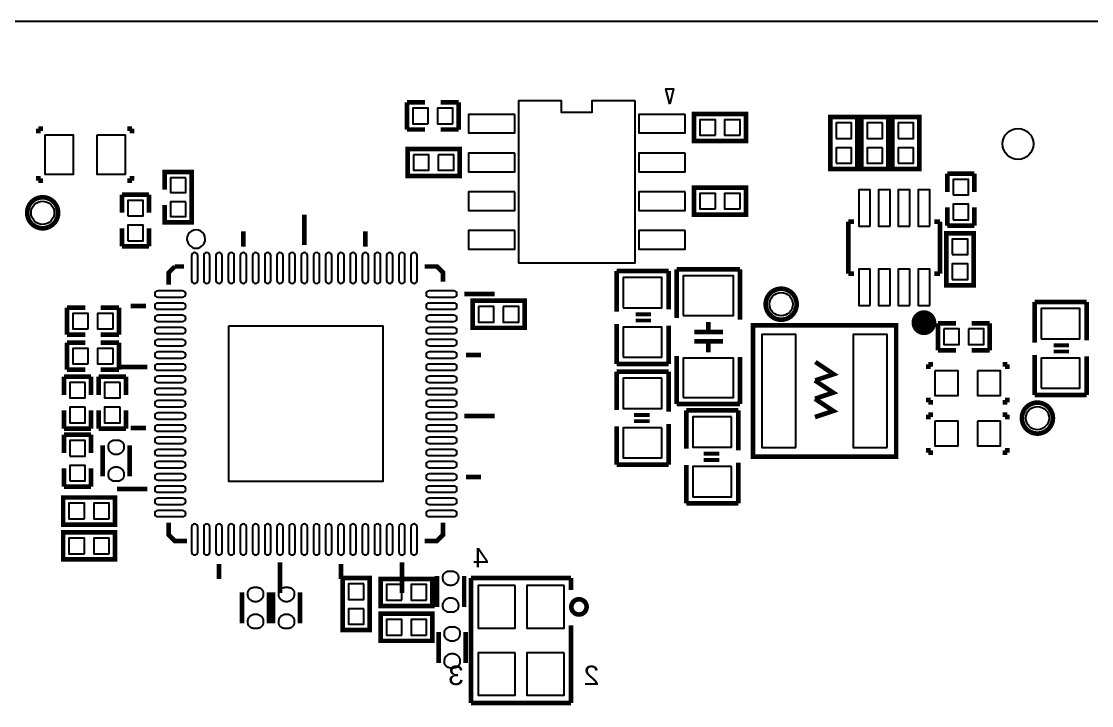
# Model space of a CAD drawing. Extents: x 0 to 100, y 0 to 100.
# Drawn here: x 40.45 to 75.56, y 77.57 to 100 of the extents above; entities that cross this region are included whole.
import ezdxf

# ---------------------------------------------------------------- set-up
doc = ezdxf.new("R2010")
doc.units = 0
for name, color, linetype in [('BG_OUTLINE', 254, 'CONTINUOUS'), ('PG_SILKSCREEN_BOTTOM', 201, 'CONTINUOUS'), ('PIN_BOTTOM', 1, 'CONTINUOUS')]:
    doc.layers.add(name, color=color, linetype=linetype)

msp = doc.modelspace()

# ---------------------------------------------------------------- linework, layer by layer
at = {"layer": 'BG_OUTLINE'}
msp.add_lwpolyline([(2.54, 0), (97.460003, 0, 0.414214), (100.000003, 2.54), (100.000003, 97.460003, 0.414214), (97.460003, 100.000003), (2.54, 100.000003, 0.414214), (0, 97.460003), (0, 2.54, 0.414214), (2.54, 0)], format="xyb", dxfattribs=at)
at = {"layer": 'PG_SILKSCREEN_BOTTOM'}
for points in [[(61.722, 97.282), (61.595, 97.79), (61.849, 97.79)], [(60.579, 97.409), (60.579, 92.075), (56.769, 92.075), (56.769, 97.409), (58.166, 97.409), (58.166, 97.028), (59.182, 97.028), (59.182, 97.409)]]:
    msp.add_lwpolyline(points, close=True, dxfattribs=at)
for points, const_width in [([(53.0987, 96.4565), (53.0987, 97.3455)], 0.1524), ([(53.0987, 97.3455), (53.6956, 97.3455)], 0.1524), ([(54.2036, 97.3455), (54.8005, 97.3455)], 0.1524), ([(54.8005, 97.3455), (54.8005, 96.4565)], 0.1524), ([(62.5221, 96.9645), (62.5221, 96.0755), (64.2239, 96.0755), (64.2239, 96.9645), (62.5221, 96.9645)], 0.1524), ([(67.8815, 96.8629), (66.9925, 96.8629), (66.9925, 95.1611), (67.8815, 95.1611), (67.8815, 96.8629)], 0.1524), ([(68.0085, 95.1611), (68.8975, 95.1611), (68.8975, 96.8629), (68.0085, 96.8629), (68.0085, 95.1611)], 0.1524), ([(69.9135, 96.8629), (69.0245, 96.8629), (69.0245, 95.1611), (69.9135, 95.1611), (69.9135, 96.8629)], 0.1524), ([(41.0083, 96.3295), (41.0083, 96.4819)], 0.1524), ([(41.0083, 96.4819), (41.1607, 96.4819)], 0.1524), ([(43.9293, 96.4819), (44.0817, 96.4819)], 0.1524), ([(44.0817, 96.4819), (44.0817, 96.3295)], 0.1524), ([(53.6956, 96.4565), (53.0987, 96.4565)], 0.1524), ([(54.8005, 96.4565), (54.2036, 96.4565)], 0.1524), ([(54.8259, 94.9325), (54.8259, 95.8215), (53.1241, 95.8215), (53.1241, 94.9325), (54.8259, 94.9325)], 0.1524), ([(41.0083, 94.7801), (41.0083, 94.9325)], 0.1524), ([(41.1607, 94.7801), (41.0083, 94.7801)], 0.1524), ([(44.0817, 94.7801), (43.9293, 94.7801)], 0.1524), ([(44.0817, 94.9325), (44.0817, 94.7801)], 0.1524), ([(45.148449, 93.980051), (45.148449, 93.408551), (46.037449, 93.408551), (46.037449, 95.059551), (45.148449, 95.059551), (45.148449, 94.488051)], 0.1524), ([(70.8279, 94.4118), (70.8279, 95.0087)], 0.1524), ([(70.8279, 95.0087), (71.7169, 95.0087)], 0.1524), ([(71.7169, 95.0087), (71.7169, 94.4118)], 0.1524), ([(62.5221, 94.5515), (62.5221, 93.6625), (64.2239, 93.6625), (64.2239, 94.5515), (62.5221, 94.5515)], 0.1524), ([(43.7515, 93.726), (43.7515, 94.3229)], 0.1524), ([(43.7515, 94.3229), (44.6405, 94.3229)], 0.1524), ([(44.6405, 94.3229), (44.6405, 93.726)], 0.1524), ([(70.8279, 93.3069), (70.8279, 93.9038)], 0.1524), ([(71.7169, 93.9038), (71.7169, 93.3069)], 0.1524), ([(49.733987, 92.66489), (49.733987, 93.664989)], 0.1524), ([(67.587901, 93.432909), (67.587901, 91.733091)], 0.1524), ([(67.769994, 93.432909), (67.587901, 93.432909)], 0.1524), ([(70.588099, 93.432909), (70.406006, 93.432909)], 0.1524), ([(70.588099, 91.733091), (70.588099, 93.432909)], 0.1524), ([(43.7515, 92.6211), (43.7515, 93.218)], 0.1524), ([(44.6405, 93.218), (44.6405, 92.6211)], 0.1524), ([(47.733991, 92.615207), (47.733991, 93.115105)], 0.1524), ([(51.734009, 92.615207), (51.734009, 93.115105)], 0.1524), ([(71.6915, 93.0529), (70.8025, 93.0529), (70.8025, 91.3511), (71.6915, 91.3511), (71.6915, 93.0529)], 0.1524), ([(71.7169, 93.3069), (70.8279, 93.3069)], 0.1524), ([(44.6405, 92.6211), (43.7515, 92.6211)], 0.1524), ([(45.283907, 91.364892), (45.283907, 91.764993), (45.484009, 91.965094)], 0.1524), ([(45.484009, 91.965094), (45.784008, 91.965094)], 0.1524), ([(53.683891, 91.965094), (54.083991, 91.965094), (54.284093, 91.764993), (54.284093, 91.464994)], 0.1524), ([(59.9821, 91.821), (59.9821, 90.4875)], 0.1524), ([(61.6839, 91.821), (59.9821, 91.821)], 0.1524), ([(61.6839, 91.821), (61.6839, 90.5637)], 0.1524), ([(61.9506, 91.8718), (64.0334, 91.8718)], 0.1524), ([(61.9506, 91.8718), (61.9506, 90.2716)], 0.1524), ([(64.0334, 91.8718), (64.0334, 90.2208)], 0.1524), ([(67.587901, 91.733091), (67.769994, 91.733091)], 0.1524), ([(70.406006, 91.733091), (70.588099, 91.733091)], 0.1524), ([(54.983888, 91.064893), (55.983911, 91.064893)], 0.1524), ([(41.9481, 89.7255), (41.9481, 90.6145)], 0.1524), ([(41.9481, 90.6145), (42.545, 90.6145)], 0.1524), ([(43.053, 90.6145), (43.6499, 90.6145)], 0.1524), ([(43.6499, 90.6145), (43.6499, 89.7255)], 0.1524), ([(44.534099, 90.664894), (44.033897, 90.664894)], 0.1524), ([(56.9595, 89.9541), (56.9595, 90.8431), (55.2577, 90.8431), (55.2577, 89.9541), (56.9595, 89.9541)], 0.1524), ([(73.6981, 90.805), (73.6981, 89.4715)], 0.1524), ([(75.3999, 90.805), (73.6981, 90.805)], 0.1524), ([(75.3999, 90.805), (75.3999, 89.5477)], 0.1524), ([(60.6044, 90.3986), (61.1124, 90.3986)], 0.127), ([(61.1124, 90.1954), (60.6044, 90.1954)], 0.127), ([(59.9821, 88.773), (59.9821, 90.0811)], 0.1524), ([(61.6839, 88.773), (61.6839, 90.0303)], 0.1524), ([(62.992, 89.8144), (62.992, 90.1446)], 0.1524), ([(64.902105, 90.03411), (64.451992, 90.03411), (64.451992, 85.73389), (69.152008, 85.73389), (69.152008, 90.03411), (64.851991, 90.03411)], 0.150089), ([(70.5231, 89.217449), (70.5231, 90.106449)], 0.1524), ([(70.5231, 90.106449), (71.12, 90.106449)], 0.1524), ([(71.628, 90.106449), (72.2249, 90.106449)], 0.1524), ([(72.2249, 90.106449), (72.2249, 89.217449)], 0.1524), ([(42.545, 89.7255), (41.9481, 89.7255)], 0.1524), ([(41.9481, 88.5825), (41.9481, 89.4715)], 0.1524), ([(41.9481, 89.4715), (42.545, 89.4715)], 0.1524), ([(43.6499, 89.7255), (43.053, 89.7255)], 0.1524), ([(43.053, 89.4715), (43.6499, 89.4715)], 0.1524), ([(43.6499, 89.4715), (43.6499, 88.5825)], 0.1524), ([(63.4746, 89.8144), (62.5348, 89.8144)], 0.1524), ([(63.4746, 89.5096), (62.5348, 89.5096)], 0.1524), ([(62.992, 89.5096), (62.992, 89.154)], 0.1524), ([(71.12, 89.217449), (70.5231, 89.217449)], 0.1524), ([(72.2249, 89.217449), (71.628, 89.217449)], 0.1524), ([(74.3204, 89.3826), (74.8284, 89.3826)], 0.127), ([(74.8284, 89.1794), (74.3204, 89.1794)], 0.127), ([(55.033901, 89.064897), (55.534103, 89.064897)], 0.1524), ([(61.6839, 88.773), (59.9821, 88.773)], 0.1524), ([(61.9506, 87.4522), (61.9506, 89.027)], 0.1524), ([(64.0334, 87.4522), (64.0334, 89.0016)], 0.1524), ([(66.502001, 88.834011), (67.101999, 88.43391), (66.502001, 88.234012)], 0.150089), ([(73.6981, 87.757), (73.6981, 89.0651)], 0.1524), ([(75.3999, 87.757), (75.3999, 89.0143)], 0.1524), ([(42.545, 88.5825), (41.9481, 88.5825)], 0.1524), ([(43.6499, 88.5825), (43.053, 88.5825)], 0.1524), ([(44.584112, 88.664898), (43.584089, 88.664898)], 0.1524), ([(59.9821, 88.519), (59.9821, 87.2617)], 0.1524), ([(59.9821, 88.519), (61.6839, 88.519)], 0.1524), ([(61.6839, 88.519), (61.6839, 87.2109)], 0.1524), ([(70.2056, 88.6079), (70.2056, 88.7603)], 0.1524), ([(70.2056, 88.7603), (70.358, 88.7603)], 0.1524), ([(72.7964, 88.7603), (72.644, 88.7603)], 0.1524), ([(72.7964, 88.6079), (72.7964, 88.7603)], 0.1524), ([(41.8465, 87.757), (41.8465, 88.3539)], 0.1524), ([(41.8465, 88.3539), (42.7355, 88.3539)], 0.1524), ([(42.7355, 88.3539), (42.7355, 87.757)], 0.1524), ([(42.9895, 87.757), (42.9895, 88.3539)], 0.1524), ([(42.9895, 88.3539), (43.8785, 88.3539)], 0.1524), ([(43.8785, 88.3539), (43.8785, 87.757)], 0.1524), ([(66.48831, 88.228907), (67.088512, 87.828907), (66.48831, 87.628705)], 0.150089), ([(75.3999, 87.757), (73.6981, 87.757)], 0.1524), ([(64.0334, 87.4522), (61.9506, 87.4522)], 0.1524), ([(66.48831, 87.628705), (67.088512, 87.228705), (66.48831, 87.028807)], 0.150089), ([(70.2056, 87.6681), (70.2056, 87.5157)], 0.1524), ([(70.2056, 87.5157), (70.358, 87.5157)], 0.1524), ([(72.7964, 87.5157), (72.644, 87.5157)], 0.1524), ([(72.7964, 87.6681), (72.7964, 87.5157)], 0.1524), ([(41.8465, 86.6521), (41.8465, 87.249)], 0.1524), ([(42.7355, 87.249), (42.7355, 86.6521)], 0.1524), ([(42.9895, 86.6521), (42.9895, 87.249)], 0.1524), ([(43.8785, 87.249), (43.8785, 86.6521)], 0.1524), ([(54.983888, 87.065104), (55.983911, 87.065104)], 0.1524), ([(60.5536, 87.0966), (61.0616, 87.0966)], 0.127), ([(62.2681, 87.249), (62.2681, 85.9917)], 0.1524), ([(62.2681, 87.249), (63.9699, 87.249)], 0.1524), ([(63.9699, 87.249), (63.9699, 85.9409)], 0.1524), ([(70.2056, 86.9569), (70.2056, 87.1093)], 0.1524), ([(70.2056, 87.1093), (70.358, 87.1093)], 0.1524), ([(72.7964, 87.1093), (72.644, 87.1093)], 0.1524), ([(72.7964, 86.9569), (72.7964, 87.1093)], 0.1524), ([(44.534099, 86.665003), (44.033897, 86.665003)], 0.1524), ([(59.9821, 85.471), (59.9821, 86.7283)], 0.1524), ([(61.0616, 86.8934), (60.5536, 86.8934)], 0.127), ([(61.6839, 85.471), (61.6839, 86.8045)], 0.1524), ([(42.7355, 86.6521), (41.8465, 86.6521)], 0.1524), ([(41.8465, 85.852), (41.8465, 86.4489)], 0.1524), ([(41.8465, 86.4489), (42.7355, 86.4489)], 0.1524), ([(42.7355, 86.4489), (42.7355, 85.852)], 0.1524), ([(43.8785, 86.6521), (42.9895, 86.6521)], 0.1524), ([(43.1165, 86.106), (43.1165, 85.09)], 0.1524), ([(44.0055, 85.09), (44.0055, 86.106)], 0.1524), ([(70.2056, 86.0171), (70.2056, 85.8647)], 0.1524), ([(72.7964, 86.0171), (72.7964, 85.8647)], 0.1524), ([(62.8396, 85.8266), (63.3476, 85.8266)], 0.127), ([(63.3476, 85.6234), (62.8396, 85.6234)], 0.127), ([(70.2056, 85.8647), (70.358, 85.8647)], 0.1524), ([(72.7964, 85.8647), (72.644, 85.8647)], 0.1524), ([(41.8465, 84.7471), (41.8465, 85.344)], 0.1524), ([(42.7355, 85.344), (42.7355, 84.7471)], 0.1524), ([(59.9821, 85.471), (61.6839, 85.471)], 0.1524), ([(62.2681, 84.201), (62.2681, 85.4583)], 0.1524), ([(63.9699, 84.201), (63.9699, 85.5345)], 0.1524), ([(55.033901, 85.065108), (55.534103, 85.065108)], 0.1524), ([(42.7355, 84.7471), (41.8465, 84.7471)], 0.1524), ([(44.584112, 84.665007), (43.584089, 84.665007)], 0.1524), ([(41.8211, 84.3915), (41.8211, 83.5025), (43.5229, 83.5025), (43.5229, 84.3915), (41.8211, 84.3915)], 0.1524), ([(62.2681, 84.201), (63.9699, 84.201)], 0.1524), ([(45.884109, 82.965011), (45.484009, 82.965011), (45.283907, 83.165112), (45.283907, 83.565213)], 0.1524), ([(54.284093, 83.565213), (54.284093, 83.165112), (54.083991, 82.965011), (53.683891, 82.965011)], 0.1524), ([(41.8211, 83.2485), (41.8211, 82.3595), (43.5229, 82.3595), (43.5229, 83.2485), (41.8211, 83.2485)], 0.1524), ([(46.934095, 82.215203), (46.934095, 81.714899)], 0.1524), ([(48.934091, 82.26519), (48.934091, 81.26509)], 0.1524), ([(50.934112, 82.215203), (50.934112, 81.714899)], 0.1524), ([(52.934108, 82.26519), (52.934108, 81.26509)], 0.1524), ([(50.9905, 80.0481), (51.8795, 80.0481), (51.8795, 81.7499), (50.9905, 81.7499), (50.9905, 80.0481)], 0.1524), ([(54.0893, 81.8134), (54.0893, 80.7974)], 0.1524), ([(54.9783, 80.7974), (54.9783, 81.8134)], 0.1524), ([(58.485253, 81.755209), (55.205046, 81.755209)], 0.1524), ([(55.205046, 81.755209), (55.205046, 77.655191)], 0.1524), ([(58.485253, 81.355209), (58.485253, 81.755209)], 0.1524), ([(52.2351, 81.7245), (52.2351, 80.8355), (53.9369, 80.8355), (53.9369, 81.7245), (52.2351, 81.7245)], 0.1524), ([(47.6885, 81.28), (47.6885, 80.264)], 0.1524), ([(48.5775, 80.264), (48.5775, 81.28)], 0.1524), ([(48.7045, 81.28), (48.7045, 80.264)], 0.1524), ([(49.5935, 80.264), (49.5935, 81.28)], 0.1524), ([(52.2351, 80.5815), (52.2351, 79.6925), (53.9369, 79.6925), (53.9369, 80.5815), (52.2351, 80.5815)], 0.1524), ([(54.1401, 79.9846), (54.1401, 78.9686)], 0.1524), ([(55.0291, 78.9686), (55.0291, 79.9846)], 0.1524), ([(58.485253, 77.655191), (58.485253, 80.205301)], 0.1524), ([(55.205046, 77.655191), (58.485253, 77.655191)], 0.1524)]:
    msp.add_lwpolyline(points, dxfattribs=dict(at, const_width=const_width))
for points, const_width in [([(41.656, 93.726, 1), (40.64, 93.726, 1), (41.656, 93.726)], 0.1524), ([(65.8876, 90.7288, 1), (64.8716, 90.7288, 1), (65.8876, 90.7288)], 0.1524), ([(70.266103, 90.123289, -1.00001), (69.859906, 90.123315, -0.99999), (70.266103, 90.123289)], 0.4064), ([(74.295, 86.995, 1), (73.279, 86.995, 1), (74.295, 86.995)], 0.1524), ([(58.995259, 80.805274, 1), (58.494879, 80.805274, 1), (58.995259, 80.805274)], 0.1524)]:
    msp.add_lwpolyline(points, format="xyb", dxfattribs=dict(at, const_width=const_width))
msp.add_lwpolyline([(46.484007, 92.864991, 1), (45.883993, 92.865114, 1)], format="xyb", close=True, dxfattribs=at)
at = {"layer": 'PIN_BOTTOM'}
for points in [[(53.7972, 96.647), (53.7972, 97.155), (53.2892, 97.155), (53.2892, 96.647)], [(54.61, 96.647), (54.61, 97.155), (54.102, 97.155), (54.102, 96.647)], [(56.642, 96.9518), (55.118, 96.9518), (55.118, 96.3422), (56.642, 96.3422)], [(62.23, 96.9518), (60.706, 96.9518), (60.706, 96.3422), (62.23, 96.3422)], [(63.2206, 96.266), (63.2206, 96.774), (62.7126, 96.774), (62.7126, 96.266)], [(64.0334, 96.266), (64.0334, 96.774), (63.5254, 96.774), (63.5254, 96.266)], [(67.183, 96.1644), (67.691, 96.1644), (67.691, 96.6724), (67.183, 96.6724)], [(68.707, 96.6724), (68.199, 96.6724), (68.199, 96.1644), (68.707, 96.1644)], [(69.215, 96.1644), (69.723, 96.1644), (69.723, 96.6724), (69.215, 96.6724)], [(41.2242, 96.266), (41.2242, 94.996), (42.164, 94.996), (42.164, 96.266)], [(42.926, 96.266), (42.926, 94.996), (43.8658, 94.996), (43.8658, 96.266)], [(53.3146, 95.631), (53.3146, 95.123), (53.8226, 95.123), (53.8226, 95.631)], [(54.1274, 95.631), (54.1274, 95.123), (54.6354, 95.123), (54.6354, 95.631)], [(56.642, 95.6818), (55.118, 95.6818), (55.118, 95.0722), (56.642, 95.0722)], [(62.23, 95.6818), (60.706, 95.6818), (60.706, 95.0722), (62.23, 95.0722)], [(67.183, 95.3516), (67.691, 95.3516), (67.691, 95.8596), (67.183, 95.8596)], [(68.707, 95.8596), (68.199, 95.8596), (68.199, 95.3516), (68.707, 95.3516)], [(69.215, 95.3516), (69.723, 95.3516), (69.723, 95.8596), (69.215, 95.8596)], [(45.846949, 94.869051), (45.338949, 94.869051), (45.338949, 94.386451), (45.846949, 94.386451)], [(71.0184, 94.3102), (71.5264, 94.3102), (71.5264, 94.8182), (71.0184, 94.8182)], [(68.303394, 93.286097), (68.303394, 94.479897), (67.922394, 94.479897), (67.922394, 93.286097)], [(68.953405, 93.286097), (68.953405, 94.479897), (68.572405, 94.479897), (68.572405, 93.286097)], [(69.603595, 93.286097), (69.603595, 94.479897), (69.222595, 94.479897), (69.222595, 93.286097)], [(70.253606, 93.286097), (70.253606, 94.479897), (69.872606, 94.479897), (69.872606, 93.286097)], [(43.942, 93.6244), (44.45, 93.6244), (44.45, 94.1324), (43.942, 94.1324)], [(56.642, 94.4118), (55.118, 94.4118), (55.118, 93.8022), (56.642, 93.8022)], [(62.23, 94.4118), (60.706, 94.4118), (60.706, 93.8022), (62.23, 93.8022)], [(63.2206, 93.853), (63.2206, 94.361), (62.7126, 94.361), (62.7126, 93.853)], [(64.0334, 93.853), (64.0334, 94.361), (63.5254, 94.361), (63.5254, 93.853)], [(45.846949, 94.081651), (45.338949, 94.081651), (45.338949, 93.599051), (45.846949, 93.599051)], [(71.0184, 93.4974), (71.5264, 93.4974), (71.5264, 94.0054), (71.0184, 94.0054)], [(43.942, 92.8116), (44.45, 92.8116), (44.45, 93.3196), (43.942, 93.3196)], [(56.642, 93.1418), (55.118, 93.1418), (55.118, 92.5322), (56.642, 92.5322)], [(62.23, 93.1418), (60.706, 93.1418), (60.706, 92.5322), (62.23, 92.5322)], [(70.993, 92.3544), (71.501, 92.3544), (71.501, 92.8624), (70.993, 92.8624)], [(70.993, 91.5416), (71.501, 91.5416), (71.501, 92.0496), (70.993, 92.0496)], [(62.1665, 90.3605), (63.8175, 90.3605), (63.8175, 91.6559), (62.1665, 91.6559)], [(68.303394, 90.686103), (68.303394, 91.879903), (67.922394, 91.879903), (67.922394, 90.686103)], [(68.953405, 90.686103), (68.953405, 91.879903), (68.572405, 91.879903), (68.572405, 90.686103)], [(69.603595, 90.686103), (69.603595, 91.879903), (69.222595, 91.879903), (69.222595, 90.686103)], [(70.253606, 90.686103), (70.253606, 91.879903), (69.872606, 91.879903), (69.872606, 90.686103)], [(60.198, 90.6145), (61.468, 90.6145), (61.468, 91.6051), (60.198, 91.6051)], [(55.4482, 90.6526), (55.4482, 90.1446), (55.9562, 90.1446), (55.9562, 90.6526)], [(56.261, 90.6526), (56.261, 90.1446), (56.769, 90.1446), (56.769, 90.6526)], [(42.6466, 89.916), (42.6466, 90.424), (42.1386, 90.424), (42.1386, 89.916)], [(43.4594, 89.916), (43.4594, 90.424), (42.9514, 90.424), (42.9514, 89.916)], [(73.914, 89.5985), (75.184, 89.5985), (75.184, 90.5891), (73.914, 90.5891)], [(47.244, 90.005103), (47.244, 84.925103), (52.324, 84.925103), (52.324, 90.005103)], [(60.198, 88.9889), (61.468, 88.9889), (61.468, 89.9795), (60.198, 89.9795)], [(70.7136, 89.915949), (70.7136, 89.407949), (71.2216, 89.407949), (71.2216, 89.915949)], [(71.5264, 89.915949), (71.5264, 89.407949), (72.0344, 89.407949), (72.0344, 89.915949)], [(65.860701, 86.0298), (65.860701, 89.7382), (64.743101, 89.7382), (64.743101, 86.0298)], [(68.860899, 86.0298), (68.860899, 89.7382), (67.743299, 89.7382), (67.743299, 86.0298)], [(42.6466, 88.773), (42.6466, 89.281), (42.1386, 89.281), (42.1386, 88.773)], [(43.4594, 88.773), (43.4594, 89.281), (42.9514, 89.281), (42.9514, 88.773)], [(62.1665, 87.6681), (63.8175, 87.6681), (63.8175, 88.9635), (62.1665, 88.9635)], [(73.914, 87.9729), (75.184, 87.9729), (75.184, 88.9635), (73.914, 88.9635)], [(70.4215, 88.5444), (70.4215, 87.7316), (71.1835, 87.7316), (71.1835, 88.5444)], [(71.8185, 88.5444), (71.8185, 87.7316), (72.5805, 87.7316), (72.5805, 88.5444)], [(42.545, 88.1634), (42.037, 88.1634), (42.037, 87.6554), (42.545, 87.6554)], [(43.688, 88.1634), (43.18, 88.1634), (43.18, 87.6554), (43.688, 87.6554)], [(61.468, 88.3031), (60.198, 88.3031), (60.198, 87.3125), (61.468, 87.3125)], [(42.545, 87.3506), (42.037, 87.3506), (42.037, 86.8426), (42.545, 86.8426)], [(43.688, 87.3506), (43.18, 87.3506), (43.18, 86.8426), (43.688, 86.8426)], [(63.754, 87.0331), (62.484, 87.0331), (62.484, 86.0425), (63.754, 86.0425)], [(70.4215, 86.8934), (70.4215, 86.0806), (71.1835, 86.0806), (71.1835, 86.8934)], [(71.8185, 86.8934), (71.8185, 86.0806), (72.5805, 86.0806), (72.5805, 86.8934)], [(61.468, 86.6775), (60.198, 86.6775), (60.198, 85.6869), (61.468, 85.6869)], [(42.037, 85.7504), (42.545, 85.7504), (42.545, 86.2584), (42.037, 86.2584)], [(43.814695, 86.080498), (43.815991, 86.056394), (43.814695, 86.032492), (43.811698, 86.008693), (43.806389, 85.984994), (43.798693, 85.962211), (43.789295, 85.940087), (43.777891, 85.919005), (43.764708, 85.898888), (43.749493, 85.880092), (43.733009, 85.862592), (43.714695, 85.846895), (43.695112, 85.832899), (43.672303, 85.821495), (43.648401, 85.8123), (43.623713, 85.805493), (43.598592, 85.80059), (43.573192, 85.798406), (43.547792, 85.798406), (43.522392, 85.80059), (43.497195, 85.805493), (43.472608, 85.8123), (43.448707, 85.821495), (43.425897, 85.832899), (43.406111, 85.846387), (43.387493, 85.861601), (43.3705, 85.878594), (43.355311, 85.89739), (43.341798, 85.917202), (43.330393, 85.938589), (43.320995, 85.960687), (43.313909, 85.983496), (43.309007, 86.007092), (43.306492, 86.030994), (43.306213, 86.055098), (43.306009, 86.076993), (43.308295, 86.098609), (43.312588, 86.119894), (43.319192, 86.140493), (43.328107, 86.16061), (43.338801, 86.179406), (43.351501, 86.196907), (43.365903, 86.213112), (43.382209, 86.227895), (43.39971, 86.240595), (43.418506, 86.251491), (43.438293, 86.260407), (43.459095, 86.267188), (43.480507, 86.271608), (43.502097, 86.273792), (43.618709, 86.273792), (43.639994, 86.271811), (43.661101, 86.267188), (43.681599, 86.26061), (43.701208, 86.251999), (43.720004, 86.241306), (43.737505, 86.228911), (43.753507, 86.214687), (43.76801, 86.19871), (43.78071, 86.181387), (43.791607, 86.162794), (43.800801, 86.143287), (43.807609, 86.122993), (43.812206, 86.101911)], [(42.037, 84.9376), (42.545, 84.9376), (42.545, 85.4456), (42.037, 85.4456)], [(43.307305, 85.115502), (43.306009, 85.139606), (43.307305, 85.163508), (43.310302, 85.187307), (43.315611, 85.211006), (43.323307, 85.233789), (43.332705, 85.255913), (43.344109, 85.276995), (43.357292, 85.297112), (43.372507, 85.315908), (43.388991, 85.333408), (43.407305, 85.349105), (43.426888, 85.363101), (43.449697, 85.374505), (43.473599, 85.3837), (43.498287, 85.390507), (43.523408, 85.39541), (43.548808, 85.397594), (43.574208, 85.397594), (43.599608, 85.39541), (43.624805, 85.390507), (43.649392, 85.3837), (43.673293, 85.374505), (43.696103, 85.363101), (43.715889, 85.349613), (43.734507, 85.334399), (43.7515, 85.317406), (43.766689, 85.29861), (43.780202, 85.278798), (43.791607, 85.257411), (43.801005, 85.235313), (43.808091, 85.212504), (43.812993, 85.188908), (43.815508, 85.165006), (43.815787, 85.140902), (43.815991, 85.119007), (43.813705, 85.097391), (43.809412, 85.076106), (43.802808, 85.055507), (43.793893, 85.03539), (43.783199, 85.016594), (43.770499, 84.999093), (43.756097, 84.982888), (43.739791, 84.968105), (43.72229, 84.955405), (43.703494, 84.944509), (43.683707, 84.935593), (43.662905, 84.928812), (43.641493, 84.924392), (43.619903, 84.922208), (43.503291, 84.922208), (43.482006, 84.924189), (43.460899, 84.928812), (43.440401, 84.93539), (43.420792, 84.944001), (43.401996, 84.954694), (43.384495, 84.967089), (43.368493, 84.981313), (43.35399, 84.99729), (43.34129, 85.014613), (43.330393, 85.033206), (43.321199, 85.052713), (43.314391, 85.073007), (43.309794, 85.094089)], [(63.754, 85.4075), (62.484, 85.4075), (62.484, 84.4169), (63.754, 84.4169)], [(42.5196, 83.693), (42.5196, 84.201), (42.0116, 84.201), (42.0116, 83.693)], [(43.3324, 83.693), (43.3324, 84.201), (42.8244, 84.201), (42.8244, 83.693)], [(42.5196, 82.55), (42.5196, 83.058), (42.0116, 83.058), (42.0116, 82.55)], [(43.3324, 82.55), (43.3324, 83.058), (42.8244, 83.058), (42.8244, 82.55)], [(54.787495, 81.787898), (54.788791, 81.763794), (54.787495, 81.739892), (54.784498, 81.716093), (54.779189, 81.692394), (54.771493, 81.669611), (54.762095, 81.647487), (54.750691, 81.626405), (54.737508, 81.606288), (54.722293, 81.587492), (54.705809, 81.569992), (54.687495, 81.554295), (54.667912, 81.540299), (54.645103, 81.528895), (54.621201, 81.5197), (54.596513, 81.512893), (54.571392, 81.50799), (54.545992, 81.505806), (54.520592, 81.505806), (54.495192, 81.50799), (54.469995, 81.512893), (54.445408, 81.5197), (54.421507, 81.528895), (54.398697, 81.540299), (54.378911, 81.553787), (54.360293, 81.569001), (54.3433, 81.585994), (54.328111, 81.60479), (54.314598, 81.624602), (54.303193, 81.645989), (54.293795, 81.668087), (54.286709, 81.690896), (54.281807, 81.714492), (54.279292, 81.738394), (54.279013, 81.762498), (54.278809, 81.784393), (54.281095, 81.806009), (54.285388, 81.827294), (54.291992, 81.847893), (54.300907, 81.86801), (54.311601, 81.886806), (54.324301, 81.904307), (54.338703, 81.920512), (54.355009, 81.935295), (54.37251, 81.947995), (54.391306, 81.958891), (54.411093, 81.967807), (54.431895, 81.974588), (54.453307, 81.979008), (54.474897, 81.981192), (54.591509, 81.981192), (54.612794, 81.979211), (54.633901, 81.974588), (54.654399, 81.96801), (54.674008, 81.959399), (54.692804, 81.948706), (54.710305, 81.936311), (54.726307, 81.922087), (54.74081, 81.90611), (54.75351, 81.888787), (54.764407, 81.870194), (54.773601, 81.850687), (54.780409, 81.830393), (54.785006, 81.809311)], [(51.689, 81.5594), (51.181, 81.5594), (51.181, 81.0514), (51.689, 81.0514)], [(52.9336, 81.026), (52.9336, 81.534), (52.4256, 81.534), (52.4256, 81.026)], [(53.7464, 81.026), (53.7464, 81.534), (53.2384, 81.534), (53.2384, 81.026)], [(56.654649, 81.503799), (55.435449, 81.503799), (55.435449, 80.106799), (56.654649, 80.106799)], [(58.254849, 81.503799), (57.035649, 81.503799), (57.035649, 80.106799), (58.254849, 80.106799)], [(48.386695, 81.254498), (48.387991, 81.230394), (48.386695, 81.206492), (48.383698, 81.182693), (48.378389, 81.158994), (48.370693, 81.136211), (48.361295, 81.114087), (48.349891, 81.093005), (48.336708, 81.072888), (48.321493, 81.054092), (48.305009, 81.036592), (48.286695, 81.020895), (48.267112, 81.006899), (48.244303, 80.995495), (48.220401, 80.9863), (48.195713, 80.979493), (48.170592, 80.97459), (48.145192, 80.972406), (48.119792, 80.972406), (48.094392, 80.97459), (48.069195, 80.979493), (48.044608, 80.9863), (48.020707, 80.995495), (47.997897, 81.006899), (47.978111, 81.020387), (47.959493, 81.035601), (47.9425, 81.052594), (47.927311, 81.07139), (47.913798, 81.091202), (47.902393, 81.112589), (47.892995, 81.134687), (47.885909, 81.157496), (47.881007, 81.181092), (47.878492, 81.204994), (47.878213, 81.229098), (47.878009, 81.250993), (47.880295, 81.272609), (47.884588, 81.293894), (47.891192, 81.314493), (47.900107, 81.33461), (47.910801, 81.353406), (47.923501, 81.370907), (47.937903, 81.387112), (47.954209, 81.401895), (47.97171, 81.414595), (47.990506, 81.425491), (48.010293, 81.434407), (48.031095, 81.441188), (48.052507, 81.445608), (48.074097, 81.447792), (48.190709, 81.447792), (48.211994, 81.445811), (48.233101, 81.441188), (48.253599, 81.43461), (48.273208, 81.425999), (48.292004, 81.415306), (48.309505, 81.402911), (48.325507, 81.388687), (48.34001, 81.37271), (48.35271, 81.355387), (48.363607, 81.336794), (48.372801, 81.317287), (48.379609, 81.296993), (48.384206, 81.275911)], [(49.402695, 81.254498), (49.403991, 81.230394), (49.402695, 81.206492), (49.399698, 81.182693), (49.394389, 81.158994), (49.386693, 81.136211), (49.377295, 81.114087), (49.365891, 81.093005), (49.352708, 81.072888), (49.337493, 81.054092), (49.321009, 81.036592), (49.302695, 81.020895), (49.283112, 81.006899), (49.260303, 80.995495), (49.236401, 80.9863), (49.211713, 80.979493), (49.186592, 80.97459), (49.161192, 80.972406), (49.135792, 80.972406), (49.110392, 80.97459), (49.085195, 80.979493), (49.060608, 80.9863), (49.036707, 80.995495), (49.013897, 81.006899), (48.994111, 81.020387), (48.975493, 81.035601), (48.9585, 81.052594), (48.943311, 81.07139), (48.929798, 81.091202), (48.918393, 81.112589), (48.908995, 81.134687), (48.901909, 81.157496), (48.897007, 81.181092), (48.894492, 81.204994), (48.894213, 81.229098), (48.894009, 81.250993), (48.896295, 81.272609), (48.900588, 81.293894), (48.907192, 81.314493), (48.916107, 81.33461), (48.926801, 81.353406), (48.939501, 81.370907), (48.953903, 81.387112), (48.970209, 81.401895), (48.98771, 81.414595), (49.006506, 81.425491), (49.026293, 81.434407), (49.047095, 81.441188), (49.068507, 81.445608), (49.090097, 81.447792), (49.206709, 81.447792), (49.227994, 81.445811), (49.249101, 81.441188), (49.269599, 81.43461), (49.289208, 81.425999), (49.308004, 81.415306), (49.325505, 81.402911), (49.341507, 81.388687), (49.35601, 81.37271), (49.36871, 81.355387), (49.379607, 81.336794), (49.388801, 81.317287), (49.395609, 81.296993), (49.400206, 81.275911)], [(54.280105, 80.822902), (54.278809, 80.847006), (54.280105, 80.870908), (54.283102, 80.894707), (54.288411, 80.918406), (54.296107, 80.941189), (54.305505, 80.963313), (54.316909, 80.984395), (54.330092, 81.004512), (54.345307, 81.023308), (54.361791, 81.040808), (54.380105, 81.056505), (54.399688, 81.070501), (54.422497, 81.081905), (54.446399, 81.0911), (54.471087, 81.097907), (54.496208, 81.10281), (54.521608, 81.104994), (54.547008, 81.104994), (54.572408, 81.10281), (54.597605, 81.097907), (54.622192, 81.0911), (54.646093, 81.081905), (54.668903, 81.070501), (54.688689, 81.057013), (54.707307, 81.041799), (54.7243, 81.024806), (54.739489, 81.00601), (54.753002, 80.986198), (54.764407, 80.964811), (54.773805, 80.942713), (54.780891, 80.919904), (54.785793, 80.896308), (54.788308, 80.872406), (54.788587, 80.848302), (54.788791, 80.826407), (54.786505, 80.804791), (54.782212, 80.783506), (54.775608, 80.762907), (54.766693, 80.74279), (54.755999, 80.723994), (54.743299, 80.706493), (54.728897, 80.690288), (54.712591, 80.675505), (54.69509, 80.662805), (54.676294, 80.651909), (54.656507, 80.642993), (54.635705, 80.636212), (54.614293, 80.631792), (54.592703, 80.629608), (54.476091, 80.629608), (54.454806, 80.631589), (54.433699, 80.636212), (54.413201, 80.64279), (54.393592, 80.651401), (54.374796, 80.662094), (54.357295, 80.674489), (54.341293, 80.688713), (54.32679, 80.70469), (54.31409, 80.722013), (54.303193, 80.740606), (54.293999, 80.760113), (54.287191, 80.780407), (54.282594, 80.801489)], [(47.879305, 80.289502), (47.878009, 80.313606), (47.879305, 80.337508), (47.882302, 80.361307), (47.887611, 80.385006), (47.895307, 80.407789), (47.904705, 80.429913), (47.916109, 80.450995), (47.929292, 80.471112), (47.944507, 80.489908), (47.960991, 80.507408), (47.979305, 80.523105), (47.998888, 80.537101), (48.021697, 80.548505), (48.045599, 80.5577), (48.070287, 80.564507), (48.095408, 80.56941), (48.120808, 80.571594), (48.146208, 80.571594), (48.171608, 80.56941), (48.196805, 80.564507), (48.221392, 80.5577), (48.245293, 80.548505), (48.268103, 80.537101), (48.287889, 80.523613), (48.306507, 80.508399), (48.3235, 80.491406), (48.338689, 80.47261), (48.352202, 80.452798), (48.363607, 80.431411), (48.373005, 80.409313), (48.380091, 80.386504), (48.384993, 80.362908), (48.387508, 80.339006), (48.387787, 80.314902), (48.387991, 80.293007), (48.385705, 80.271391), (48.381412, 80.250106), (48.374808, 80.229507), (48.365893, 80.20939), (48.355199, 80.190594), (48.342499, 80.173093), (48.328097, 80.156888), (48.311791, 80.142105), (48.29429, 80.129405), (48.275494, 80.118509), (48.255707, 80.109593), (48.234905, 80.102812), (48.213493, 80.098392), (48.191903, 80.096208), (48.075291, 80.096208), (48.054006, 80.098189), (48.032899, 80.102812), (48.012401, 80.10939), (47.992792, 80.118001), (47.973996, 80.128694), (47.956495, 80.141089), (47.940493, 80.155313), (47.92599, 80.17129), (47.91329, 80.188613), (47.902393, 80.207206), (47.893199, 80.226713), (47.886391, 80.247007), (47.881794, 80.268089)], [(48.895305, 80.289502), (48.894009, 80.313606), (48.895305, 80.337508), (48.898302, 80.361307), (48.903611, 80.385006), (48.911307, 80.407789), (48.920705, 80.429913), (48.932109, 80.450995), (48.945292, 80.471112), (48.960507, 80.489908), (48.976991, 80.507408), (48.995305, 80.523105), (49.014888, 80.537101), (49.037697, 80.548505), (49.061599, 80.5577), (49.086287, 80.564507), (49.111408, 80.56941), (49.136808, 80.571594), (49.162208, 80.571594), (49.187608, 80.56941), (49.212805, 80.564507), (49.237392, 80.5577), (49.261293, 80.548505), (49.284103, 80.537101), (49.303889, 80.523613), (49.322507, 80.508399), (49.3395, 80.491406), (49.354689, 80.47261), (49.368202, 80.452798), (49.379607, 80.431411), (49.389005, 80.409313), (49.396091, 80.386504), (49.400993, 80.362908), (49.403508, 80.339006), (49.403787, 80.314902), (49.403991, 80.293007), (49.401705, 80.271391), (49.397412, 80.250106), (49.390808, 80.229507), (49.381893, 80.20939), (49.371199, 80.190594), (49.358499, 80.173093), (49.344097, 80.156888), (49.327791, 80.142105), (49.31029, 80.129405), (49.291494, 80.118509), (49.271707, 80.109593), (49.250905, 80.102812), (49.229493, 80.098392), (49.207903, 80.096208), (49.091291, 80.096208), (49.070006, 80.098189), (49.048899, 80.102812), (49.028401, 80.10939), (49.008792, 80.118001), (48.989996, 80.128694), (48.972495, 80.141089), (48.956493, 80.155313), (48.94199, 80.17129), (48.92929, 80.188613), (48.918393, 80.207206), (48.909199, 80.226713), (48.902391, 80.247007), (48.897794, 80.268089)], [(51.689, 80.7466), (51.181, 80.7466), (51.181, 80.2386), (51.689, 80.2386)], [(52.9336, 79.883), (52.9336, 80.391), (52.4256, 80.391), (52.4256, 79.883)], [(53.7464, 79.883), (53.7464, 80.391), (53.2384, 80.391), (53.2384, 79.883)], [(54.838295, 79.959098), (54.839591, 79.934994), (54.838295, 79.911092), (54.835298, 79.887293), (54.829989, 79.863594), (54.822293, 79.840811), (54.812895, 79.818687), (54.801491, 79.797605), (54.788308, 79.777488), (54.773093, 79.758692), (54.756609, 79.741192), (54.738295, 79.725495), (54.718712, 79.711499), (54.695903, 79.700095), (54.672001, 79.6909), (54.647313, 79.684093), (54.622192, 79.67919), (54.596792, 79.677006), (54.571392, 79.677006), (54.545992, 79.67919), (54.520795, 79.684093), (54.496208, 79.6909), (54.472307, 79.700095), (54.449497, 79.711499), (54.429711, 79.724987), (54.411093, 79.740201), (54.3941, 79.757194), (54.378911, 79.77599), (54.365398, 79.795802), (54.353993, 79.817189), (54.344595, 79.839287), (54.337509, 79.862096), (54.332607, 79.885692), (54.330092, 79.909594), (54.329813, 79.933698), (54.329609, 79.955593), (54.331895, 79.977209), (54.336188, 79.998494), (54.342792, 80.019093), (54.351707, 80.03921), (54.362401, 80.058006), (54.375101, 80.075507), (54.389503, 80.091712), (54.405809, 80.106495), (54.42331, 80.119195), (54.442106, 80.130091), (54.461893, 80.139007), (54.482695, 80.145788), (54.504107, 80.150208), (54.525697, 80.152392), (54.642309, 80.152392), (54.663594, 80.150411), (54.684701, 80.145788), (54.705199, 80.13921), (54.724808, 80.130599), (54.743604, 80.119906), (54.761105, 80.107511), (54.777107, 80.093287), (54.79161, 80.07731), (54.80431, 80.059987), (54.815207, 80.041394), (54.824401, 80.021887), (54.831209, 80.001593), (54.835806, 79.980511)], [(54.330905, 78.994102), (54.329609, 79.018206), (54.330905, 79.042108), (54.333902, 79.065907), (54.339211, 79.089606), (54.346907, 79.112389), (54.356305, 79.134513), (54.367709, 79.155595), (54.380892, 79.175712), (54.396107, 79.194508), (54.412591, 79.212008), (54.430905, 79.227705), (54.450488, 79.241701), (54.473297, 79.253105), (54.497199, 79.2623), (54.521887, 79.269107), (54.547008, 79.27401), (54.572408, 79.276194), (54.597808, 79.276194), (54.623208, 79.27401), (54.648405, 79.269107), (54.672992, 79.2623), (54.696893, 79.253105), (54.719703, 79.241701), (54.739489, 79.228213), (54.758107, 79.212999), (54.7751, 79.196006), (54.790289, 79.17721), (54.803802, 79.157398), (54.815207, 79.136011), (54.824605, 79.113913), (54.831691, 79.091104), (54.836593, 79.067508), (54.839108, 79.043606), (54.839387, 79.019502), (54.839591, 78.997607), (54.837305, 78.975991), (54.833012, 78.954706), (54.826408, 78.934107), (54.817493, 78.91399), (54.806799, 78.895194), (54.794099, 78.877693), (54.779697, 78.861488), (54.763391, 78.846705), (54.74589, 78.834005), (54.727094, 78.823109), (54.707307, 78.814193), (54.686505, 78.807412), (54.665093, 78.802992), (54.643503, 78.800808), (54.526891, 78.800808), (54.505606, 78.802789), (54.484499, 78.807412), (54.464001, 78.81399), (54.444392, 78.822601), (54.425596, 78.833294), (54.408095, 78.845689), (54.392093, 78.859913), (54.37759, 78.87589), (54.36489, 78.893213), (54.353993, 78.911806), (54.344799, 78.931313), (54.337991, 78.951607), (54.333394, 78.972689)], [(56.654649, 79.303601), (55.435449, 79.303601), (55.435449, 77.906601), (56.654649, 77.906601)], [(58.254849, 79.303601), (57.035649, 79.303601), (57.035649, 77.906601), (58.254849, 77.906601)]]:
    msp.add_lwpolyline(points, close=True, dxfattribs=at)
for points in [[(46.235595, 91.508809), (46.235595, 92.321609, 1), (46.032395, 92.321609), (46.032395, 91.508809, 1)], [(46.635695, 91.508809), (46.635695, 92.321609, 1), (46.432495, 92.321609), (46.432495, 91.508809, 1)], [(47.035695, 91.508809), (47.035695, 92.321609, 1), (46.832495, 92.321609), (46.832495, 91.508809, 1)], [(47.435491, 91.508809), (47.435491, 92.321609, 1), (47.232291, 92.321609), (47.232291, 91.508809, 1)], [(47.835591, 91.508809), (47.835591, 92.321609, 1), (47.632391, 92.321609), (47.632391, 91.508809, 1)], [(48.235591, 91.508809), (48.235591, 92.321609, 1), (48.032391, 92.321609), (48.032391, 91.508809, 1)], [(48.635691, 91.508809), (48.635691, 92.321609, 1), (48.432491, 92.321609), (48.432491, 91.508809, 1)], [(49.035691, 91.508809), (49.035691, 92.321609, 1), (48.832491, 92.321609), (48.832491, 91.508809, 1)], [(49.435512, 91.508809), (49.435512, 92.321609, 1), (49.232312, 92.321609), (49.232312, 91.508809, 1)], [(49.835587, 91.508809), (49.835587, 92.321609, 1), (49.632387, 92.321609), (49.632387, 91.508809, 1)], [(50.235612, 91.508809), (50.235612, 92.321609, 1), (50.032412, 92.321609), (50.032412, 91.508809, 1)], [(50.635687, 91.508809), (50.635687, 92.321609, 1), (50.432487, 92.321609), (50.432487, 91.508809, 1)], [(51.035712, 91.508809), (51.035712, 92.321609, 1), (50.832512, 92.321609), (50.832512, 91.508809, 1)], [(51.435508, 91.508809), (51.435508, 92.321609, 1), (51.232308, 92.321609), (51.232308, 91.508809, 1)], [(51.835609, 91.508809), (51.835609, 92.321609, 1), (51.632409, 92.321609), (51.632409, 91.508809, 1)], [(52.235608, 91.508809), (52.235608, 92.321609, 1), (52.032408, 92.321609), (52.032408, 91.508809, 1)], [(52.635709, 91.508809), (52.635709, 92.321609, 1), (52.432509, 92.321609), (52.432509, 91.508809, 1)], [(53.035708, 91.508809), (53.035708, 92.321609, 1), (52.832508, 92.321609), (52.832508, 91.508809, 1)], [(53.435504, 91.508809), (53.435504, 92.321609, 1), (53.232304, 92.321609), (53.232304, 91.508809, 1)], [(45.740295, 91.166594), (44.927495, 91.166594, 1), (44.927495, 90.963394), (45.740295, 90.963394, 1)], [(54.640505, 91.166594), (53.827705, 91.166594, 1), (53.827705, 90.963394), (54.640505, 90.963394, 1)], [(45.740295, 90.766595), (44.927495, 90.766595, 1), (44.927495, 90.563395), (45.740295, 90.563395, 1)], [(54.640505, 90.766595), (53.827705, 90.766595, 1), (53.827705, 90.563395), (54.640505, 90.563395, 1)], [(45.740295, 90.366799), (44.927495, 90.366799, 1), (44.927495, 90.163599), (45.740295, 90.163599, 1)], [(54.640505, 90.366799), (53.827705, 90.366799, 1), (53.827705, 90.163599), (54.640505, 90.163599, 1)], [(45.740295, 89.966698), (44.927495, 89.966698, 1), (44.927495, 89.763498), (45.740295, 89.763498, 1)], [(54.640505, 89.966698), (53.827705, 89.966698, 1), (53.827705, 89.763498), (54.640505, 89.763498, 1)], [(45.740295, 89.566699), (44.927495, 89.566699, 1), (44.927495, 89.363499), (45.740295, 89.363499, 1)], [(54.640505, 89.566699), (53.827705, 89.566699, 1), (53.827705, 89.363499), (54.640505, 89.363499, 1)], [(45.740295, 89.166598), (44.927495, 89.166598, 1), (44.927495, 88.963398), (45.740295, 88.963398, 1)], [(54.640505, 89.166598), (53.827705, 89.166598, 1), (53.827705, 88.963398), (54.640505, 88.963398, 1)], [(45.740295, 88.766599), (44.927495, 88.766599, 1), (44.927495, 88.563399), (45.740295, 88.563399, 1)], [(54.640505, 88.766599), (53.827705, 88.766599, 1), (53.827705, 88.563399), (54.640505, 88.563399, 1)], [(45.740295, 88.366803), (44.927495, 88.366803, 1), (44.927495, 88.163603), (45.740295, 88.163603, 1)], [(54.640505, 88.366803), (53.827705, 88.366803, 1), (53.827705, 88.163603), (54.640505, 88.163603, 1)], [(45.740295, 87.966702), (44.927495, 87.966702, 1), (44.927495, 87.763502), (45.740295, 87.763502, 1)], [(54.640505, 87.966702), (53.827705, 87.966702, 1), (53.827705, 87.763502), (54.640505, 87.763502, 1)], [(45.740295, 87.566703), (44.927495, 87.566703, 1), (44.927495, 87.363503), (45.740295, 87.363503, 1)], [(54.640505, 87.566703), (53.827705, 87.566703, 1), (53.827705, 87.363503), (54.640505, 87.363503, 1)], [(45.740295, 87.166704), (44.927495, 87.166704, 1), (44.927495, 86.963504), (45.740295, 86.963504, 1)], [(54.640505, 87.166704), (53.827705, 87.166704, 1), (53.827705, 86.963504), (54.640505, 86.963504, 1)], [(45.740295, 86.766603), (44.927495, 86.766603, 1), (44.927495, 86.563403), (45.740295, 86.563403, 1)], [(54.640505, 86.766603), (53.827705, 86.766603, 1), (53.827705, 86.563403), (54.640505, 86.563403, 1)], [(45.740295, 86.366807), (44.927495, 86.366807, 1), (44.927495, 86.163607), (45.740295, 86.163607, 1)], [(54.640505, 86.366807), (53.827705, 86.366807, 1), (53.827705, 86.163607), (54.640505, 86.163607, 1)], [(45.740295, 85.966808), (44.927495, 85.966808, 1), (44.927495, 85.763608), (45.740295, 85.763608, 1)], [(54.640505, 85.966808), (53.827705, 85.966808, 1), (53.827705, 85.763608), (54.640505, 85.763608, 1)], [(45.740295, 85.566707), (44.927495, 85.566707, 1), (44.927495, 85.363507), (45.740295, 85.363507, 1)], [(54.640505, 85.566707), (53.827705, 85.566707, 1), (53.827705, 85.363507), (54.640505, 85.363507, 1)], [(45.740295, 85.166708), (44.927495, 85.166708, 1), (44.927495, 84.963508), (45.740295, 84.963508, 1)], [(54.640505, 85.166708), (53.827705, 85.166708, 1), (53.827705, 84.963508), (54.640505, 84.963508, 1)], [(45.740295, 84.766607), (44.927495, 84.766607, 1), (44.927495, 84.563407), (45.740295, 84.563407, 1)], [(54.640505, 84.766607), (53.827705, 84.766607, 1), (53.827705, 84.563407), (54.640505, 84.563407, 1)], [(45.740295, 84.366811), (44.927495, 84.366811, 1), (44.927495, 84.163611), (45.740295, 84.163611, 1)], [(54.640505, 84.366811), (53.827705, 84.366811, 1), (53.827705, 84.163611), (54.640505, 84.163611, 1)], [(45.740295, 83.966812), (44.927495, 83.966812, 1), (44.927495, 83.763612), (45.740295, 83.763612, 1)], [(54.640505, 83.966812), (53.827705, 83.966812, 1), (53.827705, 83.763612), (54.640505, 83.763612, 1)], [(46.235595, 82.608598), (46.235595, 83.421398, 1), (46.032395, 83.421398), (46.032395, 82.608598, 1)], [(46.635695, 82.608598), (46.635695, 83.421398, 1), (46.432495, 83.421398), (46.432495, 82.608598, 1)], [(47.035695, 82.608598), (47.035695, 83.421398, 1), (46.832495, 83.421398), (46.832495, 82.608598, 1)], [(47.435491, 82.608598), (47.435491, 83.421398, 1), (47.232291, 83.421398), (47.232291, 82.608598, 1)], [(47.835591, 82.608598), (47.835591, 83.421398, 1), (47.632391, 83.421398), (47.632391, 82.608598, 1)], [(48.235591, 82.608598), (48.235591, 83.421398, 1), (48.032391, 83.421398), (48.032391, 82.608598, 1)], [(48.635691, 82.608598), (48.635691, 83.421398, 1), (48.432491, 83.421398), (48.432491, 82.608598, 1)], [(49.035691, 82.608598), (49.035691, 83.421398, 1), (48.832491, 83.421398), (48.832491, 82.608598, 1)], [(49.435512, 82.608598), (49.435512, 83.421398, 1), (49.232312, 83.421398), (49.232312, 82.608598, 1)], [(49.835587, 82.608598), (49.835587, 83.421398, 1), (49.632387, 83.421398), (49.632387, 82.608598, 1)], [(50.235612, 82.608598), (50.235612, 83.421398, 1), (50.032412, 83.421398), (50.032412, 82.608598, 1)], [(50.635687, 82.608598), (50.635687, 83.421398, 1), (50.432487, 83.421398), (50.432487, 82.608598, 1)], [(51.035712, 82.608598), (51.035712, 83.421398, 1), (50.832512, 83.421398), (50.832512, 82.608598, 1)], [(51.435508, 82.608598), (51.435508, 83.421398, 1), (51.232308, 83.421398), (51.232308, 82.608598, 1)], [(51.835609, 82.608598), (51.835609, 83.421398, 1), (51.632409, 83.421398), (51.632409, 82.608598, 1)], [(52.235608, 82.608598), (52.235608, 83.421398, 1), (52.032408, 83.421398), (52.032408, 82.608598, 1)], [(52.635709, 82.608598), (52.635709, 83.421398, 1), (52.432509, 83.421398), (52.432509, 82.608598, 1)], [(53.035708, 82.608598), (53.035708, 83.421398, 1), (52.832508, 83.421398), (52.832508, 82.608598, 1)], [(53.435504, 82.608598), (53.435504, 83.421398, 1), (53.232304, 83.421398), (53.232304, 82.608598, 1)]]:
    msp.add_lwpolyline(points, format="xyb", close=True, dxfattribs=at)
for centre, radius in [((73.149993, 95.982307), 0.508), ((41.148, 93.726), 0.381), ((65.3796, 90.7288), 0.381), ((73.787, 86.995), 0.381)]:
    msp.add_circle(centre, radius, dxfattribs=at)

# ---------------------------------------------------------------- texts
at = {"layer": 'PG_SILKSCREEN_BOTTOM', "text_generation_flag": 2, "width": 1.08}
for s, p in [('4', (55.778349, 82.1055)), ('3', (54.9656, 78.2447)), ('2', (59.4106, 78.2447))]:
    msp.add_text(s, height=0.635, dxfattribs=at).set_placement(p)

doc.saveas('drawing.dxf')
